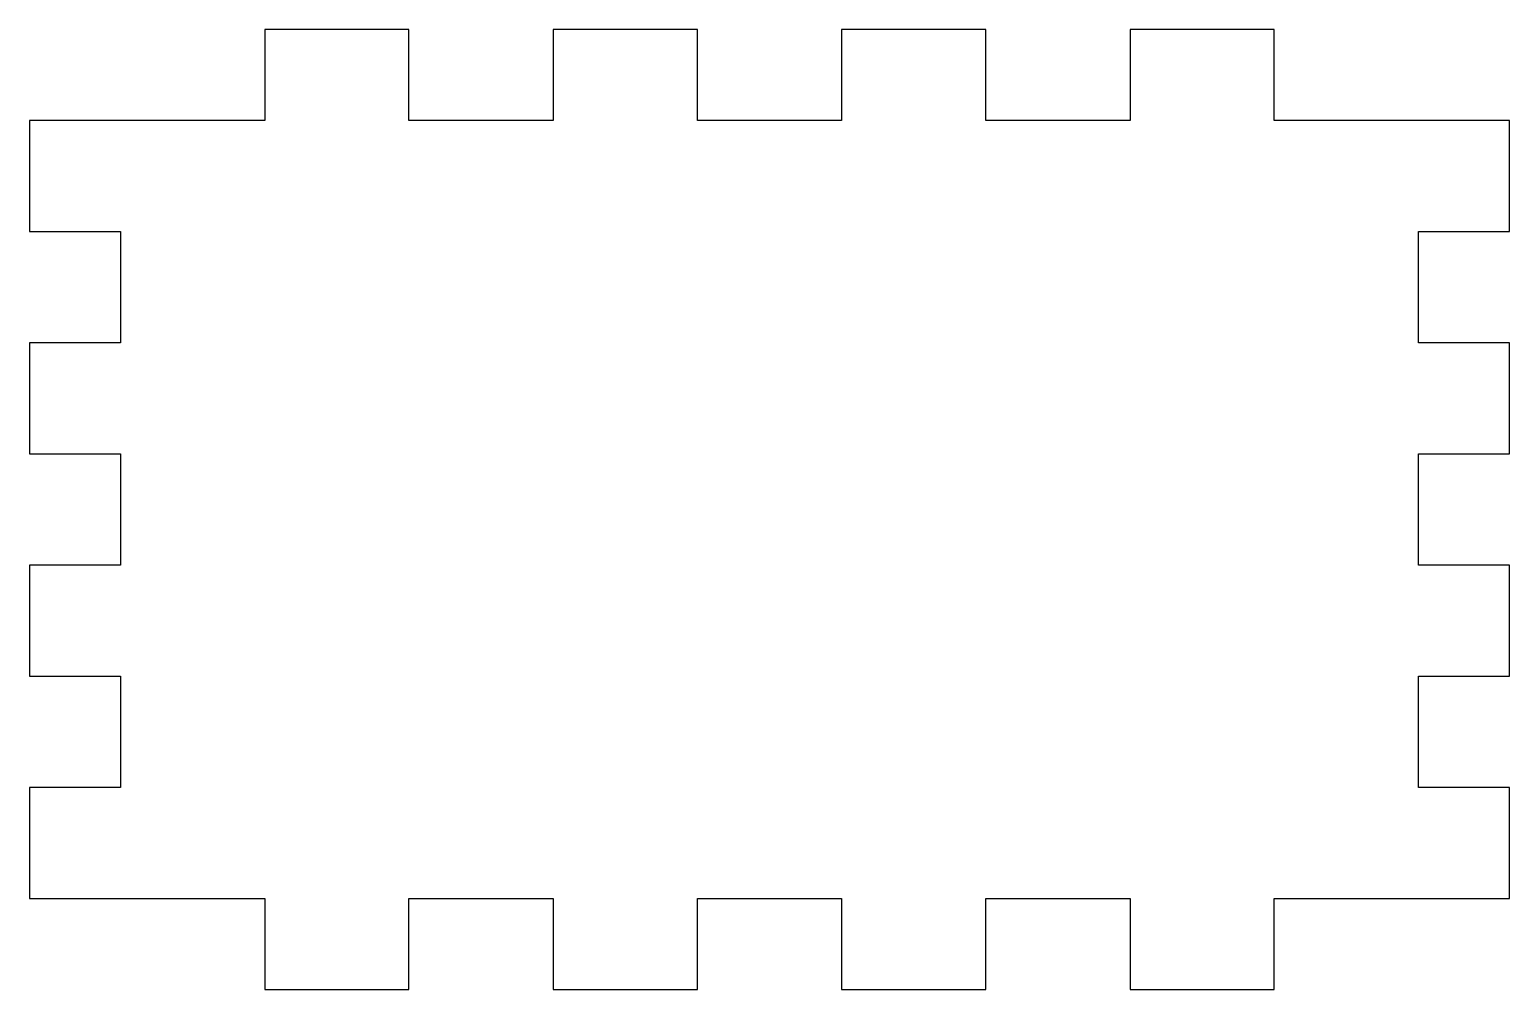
# Model space of a CAD drawing. Header units: inches. Extents: x -5.35 to 0.35, y -3.35 to 0.35.
import ezdxf

# ---------------------------------------------------------------- set-up
doc = ezdxf.new("R2010")
doc.units = ezdxf.units.IN
doc.header["$MEASUREMENT"] = 0

msp = doc.modelspace()

# ---------------------------------------------------------------- linework, layer by layer
msp.add_lwpolyline([(-2.7778, 0.35), (-3.3333, 0.35), (-3.3333, 0), (-3.8889, 0), (-3.8889, 0.35), (-4.4444, 0.35), (-4.4444, 0), (-5.35, 0), (-5.35, -0.4286), (-5, -0.4286), (-5, -0.8571), (-5.35, -0.8571), (-5.35, -1.2857), (-5, -1.2857), (-5, -1.7143), (-5.35, -1.7143), (-5.35, -2.1429), (-5, -2.1429), (-5, -2.5714), (-5.35, -2.5714), (-5.35, -3), (-4.4444, -3), (-4.4444, -3.35), (-3.8889, -3.35), (-3.8889, -3), (-3.3333, -3), (-3.3333, -3.35), (-2.7778, -3.35), (-2.7778, -3), (-2.2222, -3), (-2.2222, -3.35), (-1.6667, -3.35), (-1.6667, -3), (-1.1111, -3), (-1.1111, -3.35), (-0.5556, -3.35), (-0.5556, -3), (0.35, -3), (0.35, -2.5714), (0, -2.5714), (0, -2.1429), (0.35, -2.1429), (0.35, -1.7143), (0, -1.7143), (0, -1.2857), (0.35, -1.2857), (0.35, -0.8571), (0, -0.8571), (0, -0.4286), (0.35, -0.4286), (0.35, 0), (-0.5556, 0), (-0.5556, 0.35), (-1.1111, 0.35), (-1.1111, 0), (-1.6667, 0), (-1.6667, 0.35), (-2.2222, 0.35), (-2.2222, 0), (-2.7778, 0)], close=True)

doc.saveas('drawing.dxf')
